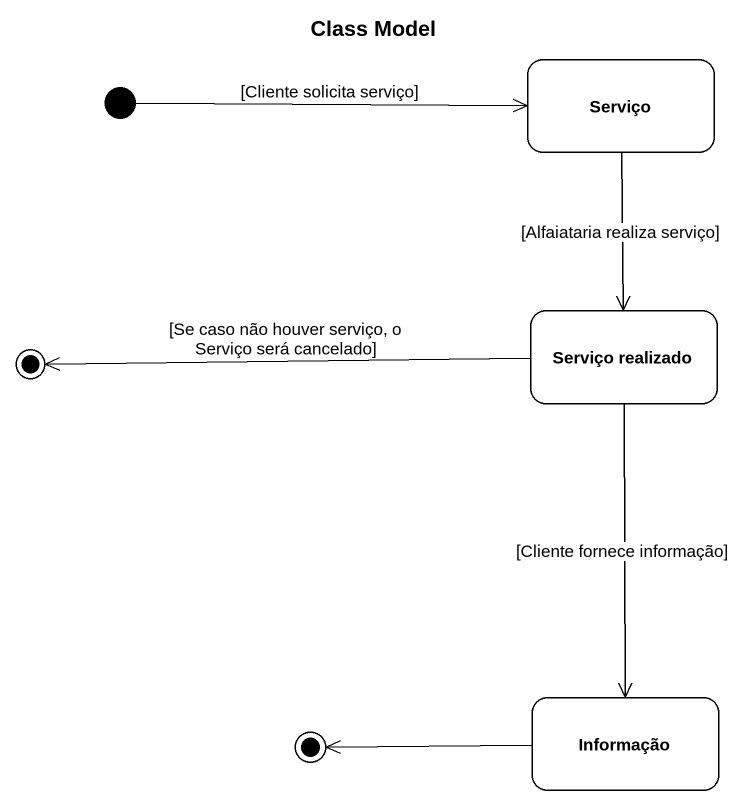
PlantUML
@startuml
title Class Model
hide empty description
state Serviço
state "Serviço realizado" as Serviço_realizado
state final1 <<end>>
state final2 <<end>>
state Informação
[*] -right-> Serviço : [Cliente solicita serviço]
Serviço --> Serviço_realizado : [Alfaiataria realiza serviço]
Serviço_realizado -left-> final1 : [Se caso não houver serviço, o Serviço será cancelado]
Serviço_realizado --> Informação : [Cliente fornece informação]
Informação -left-> final2
@enduml
